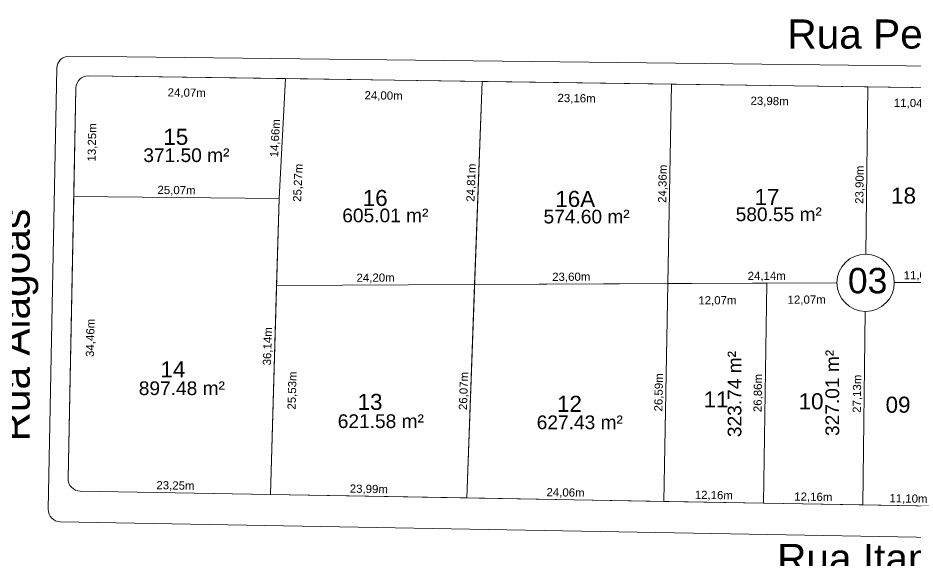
# Model space of a CAD drawing. Header units: metres. Extents: x 3808 to 8215, y 2374 to 6187.
# Drawn here: x 5231 to 5340.5, y 5631.2 to 5697.4 of the extents above; entities that cross this region are included whole.
import ezdxf
from ezdxf.enums import TextEntityAlignment as Align

# ---------------------------------------------------------------- set-up
doc = ezdxf.new("R2010")
doc.units = ezdxf.units.M
for name, color, linetype in [('Areas Lotes', 1, 'Continuous'), ('Calçada', 8, 'Continuous'), ('COTAS', 7, 'Continuous'), ('Lote', 7, 'Continuous'), ('Nome das Ruas', 7, 'Continuous'), ('Nº Lote', 7, 'Continuous'), ('Nº. quadra', 7, 'Continuous'), ('quadras', 7, 'Continuous')]:
    doc.layers.add(name, color=color, linetype=linetype)
doc.styles.add('Arial', font='arial.ttf')
doc.dimstyles.new('Copy(2) of ISO-25', dxfattribs={"dimtxt": 1, "dimasz": 2.5, "dimexe": 1.25, "dimexo": 0.625, "dimgap": 0.2, "dimtad": 1, "dimtoh": 1, "dimlfac": 1, "dimzin": 1, "dimtxsty": 'Arial', "dimblk": 'NONE', "dimcen": 0, "dimse1": 1, "dimse2": 1, "dimsd1": 1, "dimsd2": 1, "dimclrt": 256, "dimaunit": 1, "dimadec": 3, "dimazin": 0, "dimtfac": 1, "dimtmove": 0, "dimatfit": 3, "dimldrblk": 'NONE', "dimfxl": 1, "dimtolj": 1, "dimtzin": 0, "dimarcsym": 0})

# ---------------------------------------------------------------- blocks, each defined once
blk = doc.blocks.new('*D674')
at = {"layer": 'Defpoints', "color": 0, "linetype": 'Continuous', "transparency": 16777216}
for p in [(5334.18, 5637.93), (5334.18, 5637.93), (5345.28, 5637.73)]:
    blk.add_point(p, dxfattribs=at)
at = {"layer": 'COTAS', "linetype": 'Continuous', "lineweight": 5, "transparency": 16777216, "insert": (5339.74, 5638.63), "char_height": 1, "attachment_point": 5, "rotation": 358.9834, "style": 'Arial'}
blk.add_mtext('\\A1;11,10m', dxfattribs=at)
blk = doc.blocks.new('_None')
blk = doc.blocks.new('*D675')
at = {"layer": 'Defpoints', "color": 0, "linetype": 'Continuous', "transparency": 16777216}
for p in [(5322.03, 5638.14), (5322.03, 5638.14), (5334.18, 5637.93)]:
    blk.add_point(p, dxfattribs=at)
at = {"layer": 'COTAS', "linetype": 'Continuous', "lineweight": 5, "transparency": 16777216, "insert": (5328.12, 5638.84), "char_height": 1, "attachment_point": 5, "rotation": 358.9834, "style": 'Arial'}
blk.add_mtext('\\A1;12,16m', dxfattribs=at)
blk = doc.blocks.new('*D676')
at = {"layer": 'Defpoints', "color": 0, "linetype": 'Continuous', "transparency": 16777216}
for p in [(5309.87, 5638.36), (5309.87, 5638.36), (5322.03, 5638.14)]:
    blk.add_point(p, dxfattribs=at)
at = {"layer": 'COTAS', "linetype": 'Continuous', "lineweight": 5, "transparency": 16777216, "insert": (5315.97, 5639.05), "char_height": 1, "attachment_point": 5, "rotation": 358.9834, "style": 'Arial'}
blk.add_mtext('\\A1;12,16m', dxfattribs=at)
blk = doc.blocks.new('*D677')
at = {"layer": 'Defpoints', "color": 0, "linetype": 'Continuous', "transparency": 16777216}
for p in [(5285.82, 5638.79), (5285.82, 5638.79), (5309.87, 5638.36)]:
    blk.add_point(p, dxfattribs=at)
at = {"layer": 'COTAS', "linetype": 'Continuous', "lineweight": 5, "transparency": 16777216, "insert": (5297.86, 5639.37), "char_height": 1, "attachment_point": 5, "rotation": 358.9834, "style": 'Arial'}
blk.add_mtext('\\A1;24,06m', dxfattribs=at)
blk = doc.blocks.new('*D678')
at = {"layer": 'Defpoints', "color": 0, "linetype": 'Continuous', "transparency": 16777216}
for p in [(5261.83, 5639.21), (5261.82, 5638.79), (5285.82, 5638.79)]:
    blk.add_point(p, dxfattribs=at)
at = {"layer": 'COTAS', "linetype": 'Continuous', "lineweight": 5, "transparency": 16777216, "insert": (5273.84, 5639.8), "char_height": 1, "attachment_point": 5, "rotation": 358.9834, "style": 'Arial'}
blk.add_mtext('\\A1;23,99m', dxfattribs=at)
blk = doc.blocks.new('*D679')
at = {"layer": 'Defpoints', "color": 0, "linetype": 'Continuous', "transparency": 16777216}
for p in [(5238.58, 5639.63), (5238.58, 5639.63), (5261.82, 5638.79)]:
    blk.add_point(p, dxfattribs=at)
at = {"layer": 'COTAS', "linetype": 'Continuous', "lineweight": 5, "transparency": 16777216, "insert": (5250.22, 5640.22), "char_height": 1, "attachment_point": 5, "rotation": 358.9834, "style": 'Arial'}
blk.add_mtext('\\A1;23,25m', dxfattribs=at)
blk = doc.blocks.new('*D680')
at = {"layer": 'Defpoints', "color": 0, "linetype": 'Continuous', "transparency": 16777216}
for p in [(5262.87, 5675.34), (5262.87, 5675.34), (5261.82, 5639.21)]:
    blk.add_point(p, dxfattribs=at)
at = {"layer": 'COTAS', "linetype": 'Continuous', "lineweight": 5, "transparency": 16777216, "insert": (5261.54, 5657.3), "char_height": 1, "attachment_point": 5, "rotation": 88.3352, "style": 'Arial'}
blk.add_mtext('\\A1;36,14m', dxfattribs=at)
blk = doc.blocks.new('*D681')
at = {"layer": 'Defpoints', "color": 0, "linetype": 'Continuous', "transparency": 16777216}
for p in [(5263.66, 5689.98), (5263.66, 5689.98), (5262.87, 5675.34)]:
    blk.add_point(p, dxfattribs=at)
at = {"layer": 'COTAS', "linetype": 'Continuous', "lineweight": 5, "transparency": 16777216, "insert": (5262.47, 5682.7), "char_height": 1, "attachment_point": 5, "rotation": 86.895, "style": 'Arial'}
blk.add_mtext('\\A1;14,66m', dxfattribs=at)
blk = doc.blocks.new('*D682')
at = {"layer": 'Defpoints', "color": 0, "linetype": 'Continuous', "transparency": 16777216}
for p in [(5263.66, 5689.98), (5266.61, 5689.85), (5262.56, 5664.73)]:
    blk.add_point(p, dxfattribs=at)
at = {"layer": 'COTAS', "linetype": 'Continuous', "lineweight": 5, "transparency": 16777216, "insert": (5265.26, 5677.26), "char_height": 1, "attachment_point": 5, "rotation": 87.4998, "style": 'Arial'}
blk.add_mtext('\\A1;25,27m', dxfattribs=at)
blk = doc.blocks.new('*D683')
at = {"layer": 'Defpoints', "color": 0, "linetype": 'Continuous', "transparency": 16777216}
for p in [(5287.66, 5689.64), (5286.76, 5664.84), (5286.76, 5664.84)]:
    blk.add_point(p, dxfattribs=at)
at = {"layer": 'COTAS', "linetype": 'Continuous', "lineweight": 5, "transparency": 16777216, "insert": (5286.41, 5677.27), "char_height": 1, "attachment_point": 5, "rotation": 87.9216, "style": 'Arial'}
blk.add_mtext('\\A1;24,81m', dxfattribs=at)
blk = doc.blocks.new('*D684')
at = {"layer": 'Defpoints', "color": 0, "linetype": 'Continuous', "transparency": 16777216}
for p in [(5310.82, 5689.3), (5310.37, 5664.95), (5310.37, 5664.95)]:
    blk.add_point(p, dxfattribs=at)
at = {"layer": 'COTAS', "linetype": 'Continuous', "lineweight": 5, "transparency": 16777216, "insert": (5309.79, 5677.14), "char_height": 1, "attachment_point": 5, "rotation": 88.9395, "style": 'Arial'}
blk.add_mtext('\\A1;24,36m', dxfattribs=at)
blk = doc.blocks.new('*D685')
at = {"layer": 'Defpoints', "color": 0, "linetype": 'Continuous', "transparency": 16777216}
for p in [(5334.8, 5688.96), (5334.51, 5665.06), (5334.51, 5665.06)]:
    blk.add_point(p, dxfattribs=at)
at = {"layer": 'COTAS', "linetype": 'Continuous', "lineweight": 5, "transparency": 16777216, "insert": (5333.85, 5677.02), "char_height": 1, "attachment_point": 5, "rotation": 89.3093, "style": 'Arial'}
blk.add_mtext('\\A1;23,90m', dxfattribs=at)
blk = doc.blocks.new('*D702')
at = {"layer": 'Defpoints', "color": 0, "linetype": 'Continuous', "transparency": 16777216}
for p in [(5334.8, 5688.96), (5345.83, 5688.63), (5334.76, 5686.19)]:
    blk.add_point(p, dxfattribs=at)
at = {"layer": 'COTAS', "linetype": 'Continuous', "lineweight": 5, "transparency": 16777216, "insert": (5340.29, 5686.91), "char_height": 1, "attachment_point": 5, "rotation": 359.1796, "style": 'Arial'}
blk.add_mtext('\\A1;11,04m', dxfattribs=at)
blk = doc.blocks.new('*D703')
at = {"layer": 'Defpoints', "color": 0, "linetype": 'Continuous', "transparency": 16777216}
for p in [(5310.82, 5689.3), (5334.8, 5688.96), (5310.78, 5686.53)]:
    blk.add_point(p, dxfattribs=at)
at = {"layer": 'COTAS', "linetype": 'Continuous', "lineweight": 5, "transparency": 16777216, "insert": (5322.78, 5687.16), "char_height": 1, "attachment_point": 5, "rotation": 359.1796, "style": 'Arial'}
blk.add_mtext('\\A1;23,98m', dxfattribs=at)
blk = doc.blocks.new('*D704')
at = {"layer": 'Defpoints', "color": 0, "linetype": 'Continuous', "transparency": 16777216}
for p in [(5287.66, 5689.64), (5310.82, 5689.3), (5287.62, 5686.86)]:
    blk.add_point(p, dxfattribs=at)
at = {"layer": 'COTAS', "linetype": 'Continuous', "lineweight": 5, "transparency": 16777216, "insert": (5299.21, 5687.5), "char_height": 1, "attachment_point": 5, "rotation": 359.1796, "style": 'Arial'}
blk.add_mtext('\\A1;23,16m', dxfattribs=at)
blk = doc.blocks.new('*D705')
at = {"layer": 'Defpoints', "color": 0, "linetype": 'Continuous', "transparency": 16777216}
for p in [(5263.66, 5689.98), (5287.66, 5689.64), (5263.62, 5687.2)]:
    blk.add_point(p, dxfattribs=at)
at = {"layer": 'COTAS', "linetype": 'Continuous', "lineweight": 5, "transparency": 16777216, "insert": (5275.64, 5687.83), "char_height": 1, "attachment_point": 5, "rotation": 359.1796, "style": 'Arial'}
blk.add_mtext('\\A1;24,00m', dxfattribs=at)
blk = doc.blocks.new('*D706')
at = {"layer": 'Defpoints', "color": 0, "linetype": 'Continuous', "transparency": 16777216}
for p in [(5239.59, 5690.32), (5263.66, 5689.98), (5239.55, 5687.55)]:
    blk.add_point(p, dxfattribs=at)
at = {"layer": 'COTAS', "linetype": 'Continuous', "lineweight": 5, "transparency": 16777216, "insert": (5251.6, 5688.18), "char_height": 1, "attachment_point": 5, "rotation": 359.1796, "style": 'Arial'}
blk.add_mtext('\\A1;24,07m', dxfattribs=at)
blk = doc.blocks.new('*D707')
at = {"layer": 'Defpoints', "color": 0, "linetype": 'Continuous', "transparency": 16777216}
for p in [(5238.07, 5688.85), (5237.8, 5675.61), (5240.78, 5675.55)]:
    blk.add_point(p, dxfattribs=at)
at = {"layer": 'COTAS', "linetype": 'Continuous', "lineweight": 5, "transparency": 16777216, "insert": (5240.11, 5682.19), "char_height": 1, "attachment_point": 5, "rotation": 88.84, "style": 'Arial'}
blk.add_mtext('\\A1;13,25m', dxfattribs=at)
blk = doc.blocks.new('*D708')
at = {"layer": 'Defpoints', "color": 0, "linetype": 'Continuous', "transparency": 16777216}
for p in [(5237.8, 5675.61), (5237.11, 5641.16), (5240.35, 5641.09)]:
    blk.add_point(p, dxfattribs=at)
at = {"layer": 'COTAS', "linetype": 'Continuous', "lineweight": 5, "transparency": 16777216, "insert": (5239.9, 5658.33), "char_height": 1, "attachment_point": 5, "rotation": 88.84, "style": 'Arial'}
blk.add_mtext('\\A1;34,46m', dxfattribs=at)
blk = doc.blocks.new('*D709')
at = {"layer": 'Defpoints', "color": 0, "linetype": 'Continuous', "transparency": 16777216}
for p in [(5237.8, 5675.61), (5262.87, 5675.34), (5262.87, 5675.34)]:
    blk.add_point(p, dxfattribs=at)
at = {"layer": 'COTAS', "linetype": 'Continuous', "lineweight": 5, "transparency": 16777216, "insert": (5250.35, 5676.28), "char_height": 1, "attachment_point": 5, "rotation": 359.3907, "style": 'Arial'}
blk.add_mtext('\\A1;25,07m', dxfattribs=at)
blk = doc.blocks.new('*D710')
at = {"layer": 'Defpoints', "color": 0, "linetype": 'Continuous', "transparency": 16777216}
for p in [(5262.56, 5664.73), (5262.56, 5664.73), (5286.76, 5664.84)]:
    blk.add_point(p, dxfattribs=at)
at = {"layer": 'COTAS', "linetype": 'Continuous', "lineweight": 5, "transparency": 16777216, "insert": (5274.66, 5665.59), "char_height": 1, "attachment_point": 5, "rotation": 0.2605, "style": 'Arial'}
blk.add_mtext('\\A1;24,20m', dxfattribs=at)
blk = doc.blocks.new('*D711')
at = {"layer": 'Defpoints', "color": 0, "linetype": 'Continuous', "transparency": 16777216}
for p in [(5286.76, 5664.84), (5286.76, 5664.84), (5310.37, 5664.95)]:
    blk.add_point(p, dxfattribs=at)
at = {"layer": 'COTAS', "linetype": 'Continuous', "lineweight": 5, "transparency": 16777216, "insert": (5298.56, 5665.7), "char_height": 1, "attachment_point": 5, "rotation": 0.2605, "style": 'Arial'}
blk.add_mtext('\\A1;23,60m', dxfattribs=at)
blk = doc.blocks.new('*D712')
at = {"layer": 'Defpoints', "color": 0, "linetype": 'Continuous', "transparency": 16777216}
for p in [(5310.37, 5664.95), (5334.51, 5665.06), (5334.51, 5665.06)]:
    blk.add_point(p, dxfattribs=at)
at = {"layer": 'COTAS', "linetype": 'Continuous', "lineweight": 5, "transparency": 16777216, "insert": (5322.43, 5665.81), "char_height": 1, "attachment_point": 5, "rotation": 0.2605, "style": 'Arial'}
blk.add_mtext('\\A1;24,14m', dxfattribs=at)
blk = doc.blocks.new('*D713')
at = {"layer": 'Defpoints', "color": 0, "linetype": 'Continuous', "transparency": 16777216}
for p in [(5335.95, 5665.06), (5335.95, 5665.06), (5347.01, 5665.11)]:
    blk.add_point(p, dxfattribs=at)
at = {"layer": 'COTAS', "linetype": 'Continuous', "lineweight": 5, "transparency": 16777216, "insert": (5341.48, 5665.89), "char_height": 1, "attachment_point": 5, "rotation": 0.2605, "style": 'Arial'}
blk.add_mtext('\\A1;11,06m', dxfattribs=at)
blk = doc.blocks.new('*D722')
at = {"layer": 'Defpoints', "color": 0, "linetype": 'Continuous', "transparency": 16777216}
for p in [(5334.51, 5665.06), (5334.18, 5637.93), (5334.18, 5637.93)]:
    blk.add_point(p, dxfattribs=at)
at = {"layer": 'COTAS', "linetype": 'Continuous', "lineweight": 5, "transparency": 16777216, "insert": (5333.54, 5651.5), "char_height": 1, "attachment_point": 5, "rotation": 89.3093, "style": 'Arial'}
blk.add_mtext('\\A1;27,13m', dxfattribs=at)
blk = doc.blocks.new('*D723')
at = {"layer": 'Defpoints', "color": 0, "linetype": 'Continuous', "transparency": 16777216}
for p in [(5322.44, 5665.01), (5322.03, 5638.14), (5322.03, 5638.14)]:
    blk.add_point(p, dxfattribs=at)
at = {"layer": 'COTAS', "linetype": 'Continuous', "lineweight": 5, "transparency": 16777216, "insert": (5321.43, 5651.59), "char_height": 1, "attachment_point": 5, "rotation": 89.1263, "style": 'Arial'}
blk.add_mtext('\\A1;26,86m', dxfattribs=at)
blk = doc.blocks.new('*D724')
at = {"layer": 'Defpoints', "color": 0, "linetype": 'Continuous', "transparency": 16777216}
for p in [(5310.37, 5664.95), (5309.87, 5638.36), (5309.87, 5638.36)]:
    blk.add_point(p, dxfattribs=at)
at = {"layer": 'COTAS', "linetype": 'Continuous', "lineweight": 5, "transparency": 16777216, "insert": (5309.32, 5651.67), "char_height": 1, "attachment_point": 5, "rotation": 88.9395, "style": 'Arial'}
blk.add_mtext('\\A1;26,59m', dxfattribs=at)
blk = doc.blocks.new('*D725')
at = {"layer": 'Defpoints', "color": 0, "linetype": 'Continuous', "transparency": 16777216}
for p in [(5286.76, 5664.84), (5285.82, 5638.79), (5285.82, 5638.79)]:
    blk.add_point(p, dxfattribs=at)
at = {"layer": 'COTAS', "linetype": 'Continuous', "lineweight": 5, "transparency": 16777216, "insert": (5285.49, 5651.84), "char_height": 1, "attachment_point": 5, "rotation": 87.9216, "style": 'Arial'}
blk.add_mtext('\\A1;26,07m', dxfattribs=at)
blk = doc.blocks.new('*D726')
at = {"layer": 'Defpoints', "color": 0, "linetype": 'Continuous', "transparency": 16777216}
for p in [(5262.56, 5664.73), (5265.72, 5664.64), (5261.82, 5639.21)]:
    blk.add_point(p, dxfattribs=at)
at = {"layer": 'COTAS', "linetype": 'Continuous', "lineweight": 5, "transparency": 16777216, "insert": (5264.55, 5651.9), "char_height": 1, "attachment_point": 5, "rotation": 88.3352, "style": 'Arial'}
blk.add_mtext('\\A1;25,53m', dxfattribs=at)
blk = doc.blocks.new('*D731')
at = {"layer": 'Defpoints', "color": 0, "linetype": 'Continuous', "transparency": 16777216}
for p in [(5310.37, 5664.95), (5322.44, 5665.01), (5322.45, 5662.05)]:
    blk.add_point(p, dxfattribs=at)
at = {"layer": 'COTAS', "linetype": 'Continuous', "lineweight": 5, "transparency": 16777216, "insert": (5316.41, 5662.83), "char_height": 1, "attachment_point": 5, "rotation": 0.2605, "style": 'Arial'}
blk.add_mtext('\\A1;12,07m', dxfattribs=at)
blk = doc.blocks.new('*D732')
at = {"layer": 'Defpoints', "color": 0, "linetype": 'Continuous', "transparency": 16777216}
for p in [(5321.27, 5665.04), (5333.34, 5665.09), (5333.35, 5662.14)]:
    blk.add_point(p, dxfattribs=at)
at = {"layer": 'COTAS', "linetype": 'Continuous', "lineweight": 5, "transparency": 16777216, "insert": (5327.31, 5662.91), "char_height": 1, "attachment_point": 5, "rotation": 0.2605, "style": 'Arial'}
blk.add_mtext('\\A1;12,07m', dxfattribs=at)

msp = doc.modelspace()

# ---------------------------------------------------------------- linework, layer by layer
at = {"layer": 'Calçada', "linetype": 'Continuous', "lineweight": 5}
for p, q in [((5420.952, 5690.582), (5237.255, 5692.72)), ((5235.738, 5691.25), (5234.686, 5637.398)), ((5236.159, 5635.869), (5419.827, 5632.61))]:
    msp.add_line(p, q, dxfattribs=at)
for centre, start, end in [((5237.238, 5691.22), 89.33319, 178.88114), ((5236.186, 5637.369), 178.88114, 268.98328)]:
    msp.add_arc(centre, 1.5, start, end, dxfattribs=at)
at = {"layer": 'Lote', "lineweight": 5}
for p, q in [((5262.871, 5675.342), (5263.665, 5689.98)), ((5310.818, 5689.304), (5309.875, 5638.359)), ((5334.551, 5668.556), (5334.797, 5688.961)), ((5237.804, 5675.608), (5262.871, 5675.342)), ((5261.821, 5639.213), (5262.871, 5675.342)), ((5334.182, 5637.929), (5334.467, 5661.565))]:
    msp.add_line(p, q, dxfattribs=at)
at = {"layer": 'Lote', "linetype": 'Continuous', "lineweight": 5}
for p, q in [((5287.662, 5689.636), (5285.817, 5638.787)), ((5286.762, 5664.843), (5262.562, 5664.733)), ((5331.013, 5665.045), (5286.762, 5664.843)), ((5322.438, 5665.006), (5322.028, 5638.144)), ((5395.146, 5665.336), (5338.004, 5665.076))]:
    msp.add_line(p, q, dxfattribs=at)
at = {"layer": 'Lote', "linetype": 'Continuous', "lineweight": 5, "flags": 128}
for points in [[(5262.871, 5675.342), (5263.665, 5689.98), (5239.593, 5690.324, 0.4124782), (5238.072, 5688.855), (5237.804, 5675.608)], [(5262.871, 5675.342), (5237.804, 5675.608), (5237.106, 5641.156, 0.4149469), (5238.579, 5639.626), (5261.821, 5639.213)]]:
    msp.add_lwpolyline(points, format="xyb", close=True, dxfattribs=at)
for points in [[(5286.762, 5664.843), (5287.662, 5689.636), (5263.665, 5689.98), (5262.871, 5675.342), (5262.562, 5664.733)], [(5310.367, 5664.951), (5310.818, 5689.304), (5287.662, 5689.636), (5286.762, 5664.843)], [(5262.562, 5664.733), (5261.821, 5639.213), (5285.817, 5638.787), (5286.762, 5664.843)], [(5286.762, 5664.843), (5285.817, 5638.787), (5309.875, 5638.361), (5310.367, 5664.951)], [(5309.875, 5638.361), (5322.028, 5638.145), (5322.438, 5665.006), (5310.367, 5664.951)]]:
    msp.add_lwpolyline(points, close=True, dxfattribs=at)
for points in [[(5334.551, 5668.556), (5334.797, 5688.961), (5310.818, 5689.304), (5310.367, 5664.951), (5331.013, 5665.045)], [(5338.004, 5665.076), (5345.573, 5665.111), (5345.83, 5688.803), (5334.797, 5688.961), (5334.551, 5668.556)], [(5331.013, 5665.045), (5322.438, 5665.006), (5322.028, 5638.145), (5334.182, 5637.929), (5334.467, 5661.565)], [(5334.467, 5661.565), (5334.182, 5637.929), (5345.276, 5637.732), (5345.573, 5665.111), (5338.004, 5665.076)]]:
    msp.add_lwpolyline(points, dxfattribs=at)
at = {"layer": 'Nº. quadra', "lineweight": 5}
msp.add_circle((5334.509, 5665.06), 3.496, dxfattribs=at)
at = {"layer": 'quadras', "lineweight": 5}
for p, q in [((5239.593, 5690.324), (5419.328, 5687.751)), ((5237.106, 5641.156), (5238.072, 5688.855)), ((5415.802, 5636.481), (5238.579, 5639.626))]:
    msp.add_line(p, q, dxfattribs=at)
for centre, start, end in [((5239.572, 5688.824), 89.17964, 178.83996), ((5238.606, 5641.125), 178.83996, 268.98338)]:
    msp.add_arc(centre, 1.5, start, end, dxfattribs=at)

# ---------------------------------------------------------------- texts
at = {"layer": 'Areas Lotes', "linetype": 'Continuous', "lineweight": 5, "style": 'Arial'}
for s, p in [('371.50 m²', (5246.298, 5679.795)), ('580.55 m²', (5318.641, 5672.579)), ('605.01 m²', (5270.597, 5672.44)), ('574.60 m²', (5295.175, 5672.301)), ('897.48 m²', (5245.742, 5651.345)), ('621.58 m²', (5270.042, 5647.32)), ('627.43 m²', (5294.341, 5647.181))]:
    msp.add_text(s, height=1.6726, dxfattribs=at).set_placement(p)
at = {"layer": 'Areas Lotes', "lineweight": 5, "style": 'Arial'}
for s, p in [('323.74 m²', (5319.335, 5646.21)), ('327.01 m²', (5331.277, 5646.349))]:
    msp.add_text(s, height=1.6726, rotation=90, dxfattribs=at).set_placement(p)
at = {"layer": 'Nome das Ruas', "lineweight": 5, "style": 'Arial'}
for s, p in [('Rua Petrolina', (5324.948, 5693.649, 165.916)), ('Rua Itamar Dias', (5323.694, 5629.632, 165.916))]:
    msp.add_text(s, height=3.55, dxfattribs=at).set_placement(p)
msp.add_text('Rua Alagoas', height=3.55, rotation=90, dxfattribs=at).set_placement((5232.423, 5645.683, 165.916))
at = {"layer": 'Nº Lote', "linetype": 'Continuous', "lineweight": 5, "style": 'Arial'}
for s, p in [('15', (5250.26, 5681.895)), ('16', (5274.614, 5674.433)), ('17', (5322.466, 5674.551)), ('18', (5339.14, 5674.723)), ('16A', (5299.044, 5674.315)), ('14', (5249.906, 5653.502)), ('13', (5273.988, 5649.534)), ('12', (5298.342, 5649.297)), ('11', (5316.236, 5649.83)), ('10', (5327.842, 5649.604)), ('09', (5338.47, 5649.189))]:
    msp.add_text(s, height=1.96, dxfattribs=at).set_placement(p, align=Align.CENTER)
at = {"layer": 'Nº. quadra', "lineweight": 5, "style": 'Arial'}
msp.add_text('03', height=3.1039, dxfattribs=at).set_placement((5332.344, 5663.766))

# ---------------------------------------------------------------- dimensions: what is measured, and where the dimension line sits
at = {"layer": 'COTAS', "linetype": 'Continuous', "lineweight": 5}
for base, p1, p2, angle, picture, middle in [((5239.554, 5687.549), (5263.665, 5689.98), (5239.593, 5690.324), 359.17964, '*D706', (5251.601, 5688.177)), ((5263.625, 5687.204), (5287.662, 5689.636), (5263.665, 5689.98), 359.17964, '*D705', (5275.635, 5687.833)), ((5287.622, 5686.86), (5310.818, 5689.304), (5287.662, 5689.636), 359.17964, '*D704', (5299.212, 5687.496)), ((5310.778, 5686.529), (5334.797, 5688.961), (5310.818, 5689.304), 359.17964, '*D703', (5322.779, 5687.158)), ((5334.757, 5686.185), (5345.83, 5688.626), (5334.797, 5688.961), 359.17964, '*D702', (5340.287, 5686.907)), ((5333.351, 5662.141), (5321.266, 5665.039), (5333.337, 5665.094), 180.26045, '*D732', (5327.312, 5662.914)), ((5238.579, 5639.626), (5261.821, 5638.787), (5238.579, 5639.626), 358.98338, '*D679', (5250.218, 5640.22)), ((5261.828, 5639.213), (5285.817, 5638.787), (5261.821, 5638.787), 358.98338, '*D678', (5273.837, 5639.801)), ((5285.817, 5638.787), (5309.875, 5638.359), (5285.817, 5638.787), 358.98338, '*D677', (5297.86, 5639.375)), ((5309.8749, 5638.3605), (5322.0283, 5638.1442), (5309.8749, 5638.3592), 358.98338, '*D676', (5315.9658, 5639.0535)), ((5322.028, 5638.145), (5334.182, 5637.929), (5322.028, 5638.144), 358.98338, '*D675', (5328.119, 5638.838)), ((5334.182, 5637.929), (5345.276, 5637.732), (5334.182, 5637.929), 358.98338, '*D674', (5339.743, 5638.632))]:
    dim = msp.add_linear_dim(base=base, p1=p1, p2=p2, angle=angle, dimstyle='Copy(2) of ISO-25', override={"dimpost": 'm', "dimtmove": 1}, dxfattribs=at)
    dim.commit()
    dim.dimension.update_dxf_attribs({"geometry": picture, "text_midpoint": middle})
for p1, p2, distance, picture, middle in [((5262.871, 5675.342), (5263.665, 5689.98), 0, '*D681', (5262.468, 5682.704)), ((5262.562, 5664.733), (5263.665, 5689.98), -2.952, '*D682', (5265.262, 5677.263)), ((5287.662, 5689.636), (5286.762, 5664.843), 0, '*D683', (5286.412, 5677.269)), ((5238.072, 5688.855), (5237.804, 5675.608), 2.977, '*D707', (5240.113, 5682.188)), ((5310.818, 5689.304), (5310.367, 5664.951), 0, '*D684', (5309.792, 5677.142)), ((5334.797, 5688.961), (5334.509, 5665.06), 0, '*D685', (5333.852, 5677.02)), ((5237.804, 5675.608), (5262.871, 5675.342), 0, '*D709', (5250.346, 5676.276)), ((5237.804, 5675.608), (5237.106, 5641.156), 3.247, '*D708', (5239.901, 5658.333)), ((5261.821, 5639.213), (5262.871, 5675.342), 0, '*D680', (5261.545, 5657.301)), ((5347.0125, 5665.1108), (5335.948, 5665.0605), 0, '*D713', (5341.4766, 5665.8866)), ((5286.762, 5664.843), (5262.562, 5664.733), 0, '*D710', (5274.659, 5665.589)), ((5310.3671, 5664.9507), (5286.7624, 5664.8434), 0, '*D711', (5298.5611, 5665.698)), ((5310.367, 5664.951), (5334.509, 5665.06), 0, '*D712', (5322.434, 5665.807)), ((5261.821, 5639.213), (5262.562, 5664.733), -3.162, '*D726', (5264.552, 5651.905)), ((5286.762, 5664.843), (5285.817, 5638.787), 0, '*D725', (5285.489, 5651.844)), ((5310.367, 5664.951), (5309.875, 5638.361), 0, '*D724', (5309.32, 5651.67)), ((5310.367, 5664.951), (5322.438, 5665.006), -2.953, '*D731', (5316.412, 5662.826)), ((5322.438, 5665.006), (5322.028, 5638.145), 0, '*D723', (5321.432, 5651.587)), ((5334.509, 5665.06), (5334.182, 5637.929), 0, '*D722', (5333.544, 5651.504))]:
    dim = msp.add_aligned_dim(p1=p1, p2=p2, distance=distance, dimstyle='Copy(2) of ISO-25', override={"dimpost": 'm'}, dxfattribs=at)
    dim.commit()
    dim.dimension.update_dxf_attribs({"geometry": picture, "text_midpoint": middle})

doc.saveas('drawing.dxf')
